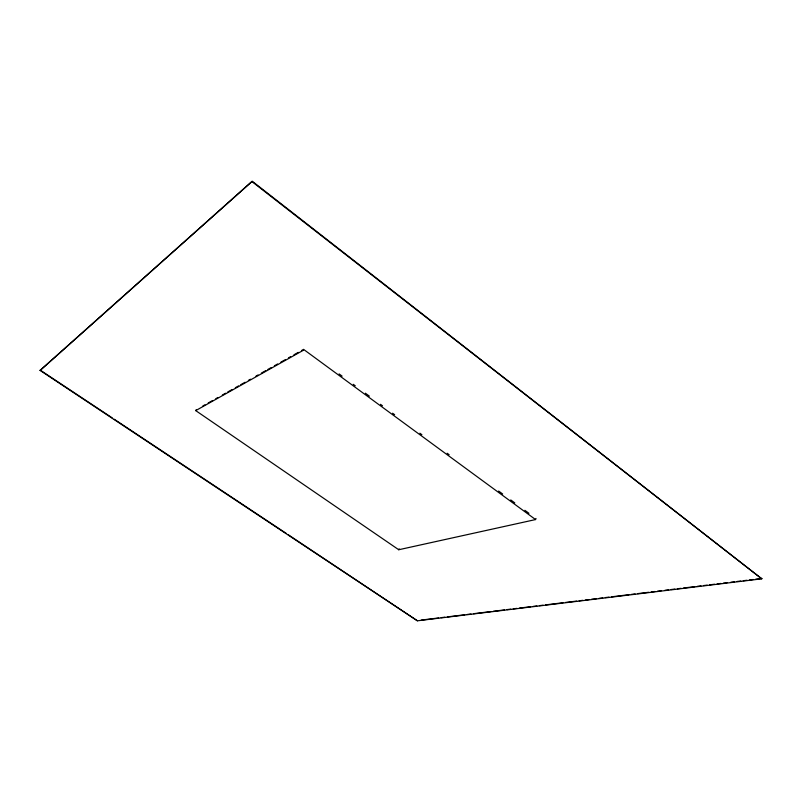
<?xml version="1.0" encoding="UTF-8"?>
<svg xmlns="http://www.w3.org/2000/svg" width="802" height="802" viewBox="0 0 802 802"><rect width="100%" height="100%" fill="white"/><g stroke="black" fill="none" stroke-linecap="round" stroke-linejoin="round"><path stroke-width="1.2" d="M761.79 578.823L252.189 181.192L40.1 370.424L417.411 620.808L761.79 578.823L251.948 181.583L40.1 370.424M196.269 409.662L195.728 410.614L398.744 549.741L535.566 519.566L535.997 518.473M417.411 620.808L288.309 534.764M398.744 549.741L399.175 548.799M202.786 406.012L204.951 404.789M208.209 402.965L212.55 400.519M215.798 398.694L217.974 397.471M222.314 395.035L225.562 393.211M227.738 391.988L232.079 389.551M235.327 387.727L238.585 385.892M240.76 384.679L245.091 382.243M248.349 380.409L250.515 379.196M255.948 376.148L258.114 374.925M261.372 373.1L265.713 370.654M267.878 369.441L271.136 367.607M274.384 365.782L277.642 363.958M280.9 362.123L285.241 359.687M288.489 357.862L290.665 356.639M293.913 354.815L298.254 352.379M301.512 350.544L303.677 349.331M195.728 410.614L304.169 349.822L535.566 519.566M421.25 620.076L438.664 617.951M441.15 617.65L444.879 617.189M447.366 616.888L464.769 614.763M467.255 614.452L470.985 614.001M473.471 613.7L490.874 611.565M493.36 611.264L504.548 609.891M507.034 609.59L510.764 609.139M513.25 608.828L516.979 608.377M519.465 608.076L530.663 606.703M533.15 606.402L536.879 605.941M539.365 605.64L543.094 605.189M545.581 604.878L562.984 602.753M565.47 602.452L576.658 601.079M579.144 600.778L582.874 600.317M585.36 600.016L589.089 599.565M591.575 599.254L596.548 598.653M599.034 598.342L602.763 597.891M605.249 597.58L608.979 597.129M611.465 596.828L628.878 594.693M631.364 594.392L635.094 593.941M637.58 593.63L648.768 592.267M651.254 591.956L654.983 591.505M657.47 591.204L661.199 590.743M664.928 590.292L668.657 589.831M671.144 589.53L674.873 589.069M677.359 588.768L681.088 588.317M683.575 588.006L694.763 586.643M697.249 586.342L700.978 585.881M703.464 585.58L707.194 585.119M709.68 584.818L714.662 584.207M717.148 583.906L720.878 583.445M723.364 583.144L727.093 582.693M730.822 582.232L734.552 581.781M737.038 581.47L740.767 581.019M743.253 580.718L746.983 580.257M749.469 579.956L753.198 579.495M755.684 579.194L761.9 578.432M40.28 370.153L112.19 417.872M114.275 419.256L286.224 533.38M339.096 373.922L342.123 376.148M353.231 384.298L355.256 385.782M365.351 393.191L369.391 396.158M380.499 404.318L382.514 405.802M392.609 413.21L394.634 414.694M419.877 433.22L421.892 434.704M447.145 453.24L449.16 454.724M498.643 491.045L502.674 494.012M510.754 499.937L514.794 502.904M524.889 510.323L528.929 513.28"/></g></svg>
